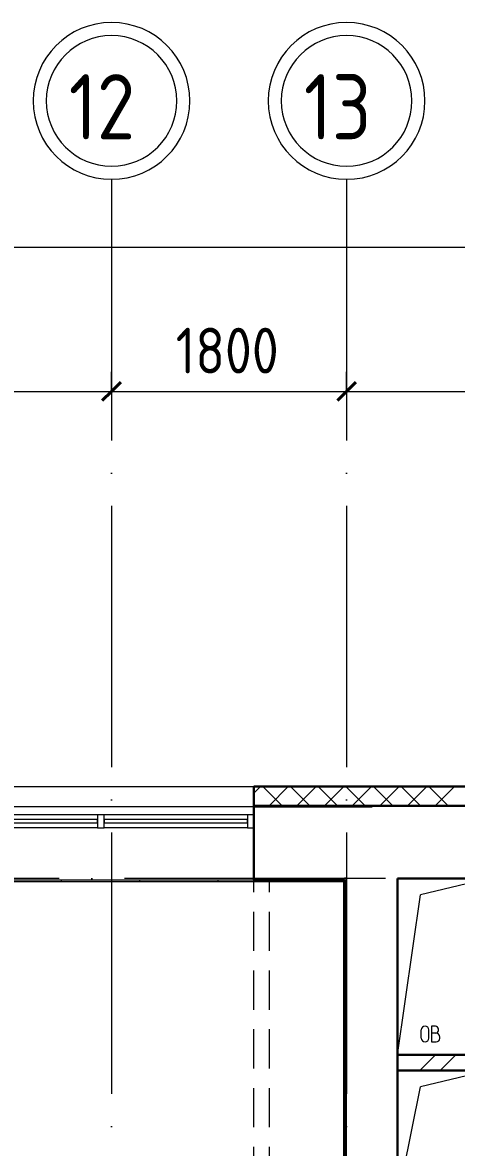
# Model space of a CAD drawing. Header units: millimetres. Extents: x -88595 to 880822, y -1054509 to -148035.
# Drawn here: x 180831 to 184155, y -237912 to -229301 of the extents above; entities that cross this region are included whole.
import ezdxf

# ---------------------------------------------------------------- set-up
doc = ezdxf.new("R2010")
doc.units = ezdxf.units.MM
doc.linetypes.add('ADSK_Линия сетки', pattern=[25, 20, -2.5, 0, -2.5])
doc.linetypes.add('ADSK_Сверху', pattern=[4.5, 3, -1.5])
for name, color, linetype, lineweight in [('Витраж', 7, 'Continuous', 9), ('Линии', 7, 'Continuous', 9), ('Оборудование', 7, 'Continuous', 18), ('Ограждение', 7, 'Continuous', 9), ('Оси', 7, 'Continuous', 9), ('Панели витража', 7, 'Continuous', 9), ('Размеры', 7, 'Continuous', 9), ('Стены внутренние', 7, 'Continuous', 18), ('Стены наружные', 7, 'Continuous', 18), ('Стены штриховка', 7, 'Continuous', 9)]:
    doc.layers.add(name, color=color, linetype=linetype, lineweight=lineweight)
doc.styles.add('GOST Common_2', font='GOST_Common.ttf', dxfattribs={"width": 0.9, "height": 350})
doc.styles.add('GOST Common_4', font='GOST_Common.ttf', dxfattribs={"width": 0.9, "height": 3.5})
pattern_1 = [(0, (215928.7, 665702.34), (0, 600), []), (90, (215928.7, 665702.34), (-600, 4e-14), [])]

# ---------------------------------------------------------------- blocks, each defined once
blk = doc.blocks.new('1 этаж')
at = {"layer": 'Ограждение'}
h = blk.add_hatch(dxfattribs=at)
h.set_pattern_fill('FP_25', color=256, style=0, pattern_type=2)
h.set_pattern_definition(pattern_1)
h.paths.add_polyline_path([(219417.7, 692437.6), (219427.7, 692447.6), (215176.7, 692447.6), (215181.3, 692437.6), (218732.8, 692437.6)])
h = blk.add_hatch(dxfattribs=at)
h.set_pattern_fill('FP_25', color=256, style=0, pattern_type=2)
h.set_pattern_definition(pattern_1)
h.paths.add_polyline_path([(219427.7, 687692.6), (219427.7, 692447.6), (219417.7, 692437.6), (219417.7, 687692.6)])
at = {"lineweight": 18}
for p, q in [((220532.7, 692462.6), (220007.7, 692337.6)), ((219832.7, 691112.6), (220007.7, 692337.6)), ((220014.9, 691239.7), (220014.9, 691302.3)), ((220072.3, 691239.7), (220072.3, 691302.3)), ((220122.4, 691331), (220092.4, 691331)), ((220092.4, 691331), (220092.4, 691211)), ((220125.8, 691277.7), (220092.4, 691277.7)), ((220145.8, 691297.7), (220145.8, 691307.7)), ((220155.8, 691237.7), (220155.8, 691247.7)), ((220092.4, 691211), (220129.1, 691211)), ((220532.7, 690992.6), (220007.7, 690867.6)), ((219832.7, 689992.6), (220007.7, 690867.6))]:
    blk.add_line(p, q, dxfattribs=at)
for centre, radius, start, end in [((220043.6, 691302.3), 28.7, 0, 180), ((220122.4, 691307.7), 23.3, 0, 90), ((220125.8, 691297.7), 20, 270, 0), ((220125.8, 691247.7), 30, 0, 90), ((220043.6, 691239.7), 28.7, 180, 0), ((220129.1, 691237.7), 26.7, 270, 0)]:
    blk.add_arc(centre, radius, start, end, dxfattribs=at)
at = {"layer": 'Витраж'}
for p, q in [((217535.3, 692950.1), (216372.8, 692950.1)), ((218682.8, 692950.1), (217585.3, 692950.1)), ((217535.3, 692850.1), (216372.8, 692850.1)), ((218682.8, 692850.1), (217585.3, 692850.1))]:
    blk.add_line(p, q, dxfattribs=at)
at = {"layer": 'Витраж', "lineweight": 18, "extrusion": (0, 0, -1)}
for p, q in [((217585.3, 692950.1), (217535.3, 692950.1)), ((217535.3, 692950.1), (217535.3, 692850.1)), ((217585.3, 692850.1), (217585.3, 692950.1)), ((218732.8, 692950.1), (218682.8, 692950.1)), ((218682.8, 692950.1), (218682.8, 692850.1)), ((218732.8, 692850.1), (218732.8, 692950.1)), ((217535.3, 692850.1), (217585.3, 692850.1)), ((218682.8, 692850.1), (218732.8, 692850.1))]:
    blk.add_line(p, q, dxfattribs=at)
at = {"layer": 'Линии', "linetype": 'ADSK_Сверху', "ltscale": 100}
for p, q in [((218732.8, 685607.6), (218732.8, 692462.6)), ((218852.8, 685607.6), (218852.8, 692462.6))]:
    blk.add_line(p, q, dxfattribs=at)
at = {"layer": 'Ограждение'}
for p, q in [((215181.3, 692437.6), (219417.7, 692437.6)), ((219417.7, 692437.6), (219427.7, 692447.6)), ((219417.7, 692437.6), (219417.7, 687692.6))]:
    blk.add_line(p, q, dxfattribs=at)
at = {"layer": 'Оси', "linetype": 'ADSK_Линия сетки', "ltscale": 100}
for p, q in [((217642.7, 697813.2), (217642.7, 631836.5)), ((219442.7, 697813.2), (219442.7, 631836.5)), ((247242.7, 692462.6), (175520.4, 692462.6))]:
    blk.add_line(p, q, dxfattribs=at)
at = {"layer": 'Оси', "lineweight": 20}
for centre, radius, start, end in [((217642.7, 698413.2), 600, 0, 180), ((219442.7, 698413.2), 600, 0, 180), ((217642.7, 698413.2), 500, 0, 180), ((219442.7, 698413.2), 500, 0, 180), ((217642.7, 698413.2), 600, 180, 0), ((217642.7, 698413.2), 500, 180, 0), ((219442.7, 698413.2), 600, 180, 0), ((219442.7, 698413.2), 500, 180, 0)]:
    blk.add_arc(centre, radius, start, end, dxfattribs=at)
at = {"layer": 'Панели витража', "lineweight": 18}
for p, q in [((217535.3, 692912.6), (216372.8, 692912.6)), ((216372.8, 692887.6), (217535.3, 692887.6)), ((217535.3, 692887.6), (217535.3, 692912.6)), ((218682.8, 692912.6), (217585.3, 692912.6)), ((217585.3, 692912.6), (217585.3, 692887.6)), ((217585.3, 692887.6), (218682.8, 692887.6)), ((218682.8, 692887.6), (218682.8, 692912.6))]:
    blk.add_line(p, q, dxfattribs=at)
at = {"layer": 'Размеры', "lineweight": 20}
for p, q in [((189442.7, 697293.9), (243342.7, 697293.9)), ((217642.7, 696189.7), (217642.7, 696339.7)), ((217642.7, 696189.7), (217642.7, 696339.7)), ((219442.7, 696189.7), (219442.7, 696339.7)), ((219442.7, 696189.7), (219442.7, 696339.7)), ((215092.7, 696189.7), (217642.7, 696189.7)), ((217642.7, 696189.7), (217642.7, 696139.7)), ((217642.7, 696189.7), (219442.7, 696189.7)), ((217642.7, 696189.7), (217642.7, 696139.7)), ((219442.7, 696189.7), (219442.7, 696139.7)), ((219442.7, 696189.7), (225392.7, 696189.7)), ((219442.7, 696189.7), (219442.7, 696139.7))]:
    blk.add_line(p, q, dxfattribs=at)
at = {"layer": 'Размеры', "lineweight": 40}
for p, q in [((217642.7, 696189.7), (217713.4, 696260.4)), ((217642.7, 696189.7), (217713.4, 696260.4)), ((219442.7, 696189.7), (219513.4, 696260.4)), ((219442.7, 696189.7), (219513.4, 696260.4)), ((217642.7, 696189.7), (217572, 696119)), ((217642.7, 696189.7), (217572, 696119)), ((219442.7, 696189.7), (219372, 696119)), ((219442.7, 696189.7), (219372, 696119))]:
    blk.add_line(p, q, dxfattribs=at)
at = {"layer": 'Стены внутренние'}
for p, q in [((213922.8, 693164.6), (218732.8, 693164.6)), ((213922.8, 693012.6), (218732.8, 693012.6)), ((221102.7, 693012.6), (219637.7, 693012.6)), ((218732.8, 692462.6), (219427.7, 692462.6))]:
    blk.add_line(p, q, dxfattribs=at)
at = {"layer": 'Стены внутренние', "lineweight": 30}
for p, q in [((218732.8, 693164.6), (218732.8, 693022.6)), ((221102.7, 693164.6), (218732.8, 693164.6)), ((219637.7, 693012.6), (218732.8, 693012.6)), ((218732.8, 693012.6), (218732.8, 692462.6)), ((219427.7, 692462.6), (219442.7, 692462.6)), ((219832.7, 691112.6), (219832.7, 692462.6)), ((220532.7, 692462.6), (219832.7, 692462.6)), ((219832.7, 689992.6), (219832.7, 690992.6))]:
    blk.add_line(p, q, dxfattribs=at)
at = {"layer": 'Стены внутренние', "linetype": 'Continuous', "lineweight": 9}
for p, q in [((218732.8, 693113.8), (218781.6, 693162.6)), ((218943.3, 693022.6), (218803.3, 693162.6)), ((218853.8, 693022.6), (218993.8, 693162.6)), ((219155.4, 693022.6), (219015.4, 693162.6)), ((219065.9, 693022.6), (219205.9, 693162.6)), ((219367.6, 693022.6), (219227.6, 693162.6)), ((219392.7, 693137.3), (219418, 693162.6)), ((219579.7, 693022.6), (219439.7, 693162.6)), ((219490.2, 693022.6), (219630.2, 693162.6)), ((219791.8, 693022.6), (219651.8, 693162.6)), ((219702.3, 693022.6), (219842.3, 693162.6)), ((219848.3, 693162.6), (219847.1, 693164.6)), ((220004, 693022.6), (219864, 693162.6)), ((219914.4, 693022.6), (220054.4, 693162.6)), ((220216.1, 693022.6), (220076.1, 693162.6)), ((220126.6, 693022.6), (220266.6, 693162.6)), ((219278, 693022.6), (219392.7, 693137.3))]:
    blk.add_line(p, q, dxfattribs=at)
at = {"layer": 'Стены наружные', "lineweight": 30}
for p, q in [((218732.8, 693022.6), (218732.8, 693012.6)), ((218732.8, 692462.6), (218732.8, 692447.6)), ((219442.7, 692462.6), (219427.7, 692462.6)), ((218732.8, 692447.6), (219427.7, 692447.6)), ((219427.7, 692447.6), (219427.7, 687692.6)), ((220532.7, 691112.6), (219832.7, 691112.6)), ((219832.7, 691112.6), (219832.7, 690992.6)), ((219832.7, 690992.6), (220532.7, 690992.6))]:
    blk.add_line(p, q, dxfattribs=at)
at = {"layer": 'Стены наружные', "linetype": 'Continuous', "lineweight": 9}
for p, q in [((218915.2, 692447.6), (218930.2, 692462.6)), ((219339.4, 692447.6), (219354.4, 692462.6)), ((219427.7, 692111.6), (219442.7, 692126.6)), ((219427.7, 691687.4), (219442.7, 691702.4)), ((219427.7, 691263.1), (219442.7, 691278.1)), ((220003.1, 690992.6), (220123.1, 691112.6)), ((220160.3, 690992.6), (220280.3, 691112.6)), ((219427.7, 690838.8), (219442.7, 690853.8)), ((219427.7, 690414.6), (219442.7, 690429.6))]:
    blk.add_line(p, q, dxfattribs=at)
at = {"layer": 'Стены наружные'}
for p, q in [((219442.7, 687692.6), (219442.7, 692462.6)), ((218732.8, 692447.6), (215176.7, 692447.6))]:
    blk.add_line(p, q, dxfattribs=at)
at = {"layer": 'Стены штриховка'}
for p, q in [((218732.8, 693162.6), (221100.7, 693162.6)), ((219392.7, 693162.6), (219392.7, 693164.6)), ((218732.8, 693022.6), (221102.7, 693022.6)), ((219427.7, 692462.6), (218732.8, 692462.6))]:
    blk.add_line(p, q, dxfattribs=at)
at = {"layer": 'Оси', "style": 'GOST Common_2', "width": 0.9}
for s, p in [('12', (217315.5, 698117.9)), ('13', (219115.5, 698117.9))]:
    blk.add_text(s, height=500, dxfattribs=at).set_placement(p)
at = {"layer": 'Размеры', "lineweight": 20, "insert": (218134, 696677.1), "char_height": 350, "width": 980.828, "attachment_point": 1, "line_spacing_factor": 1.022761, "style": 'GOST Common_4'}
blk.add_mtext('1800', dxfattribs=at)

msp = doc.modelspace()

# ---------------------------------------------------------------- block references
at = {"layer": 'Оборудование', "color": 5, "true_color": 0x0000ff}
msp.add_blockref('1 этаж', (-36129.5, -928314.5), dxfattribs=at)

doc.saveas('drawing.dxf')
